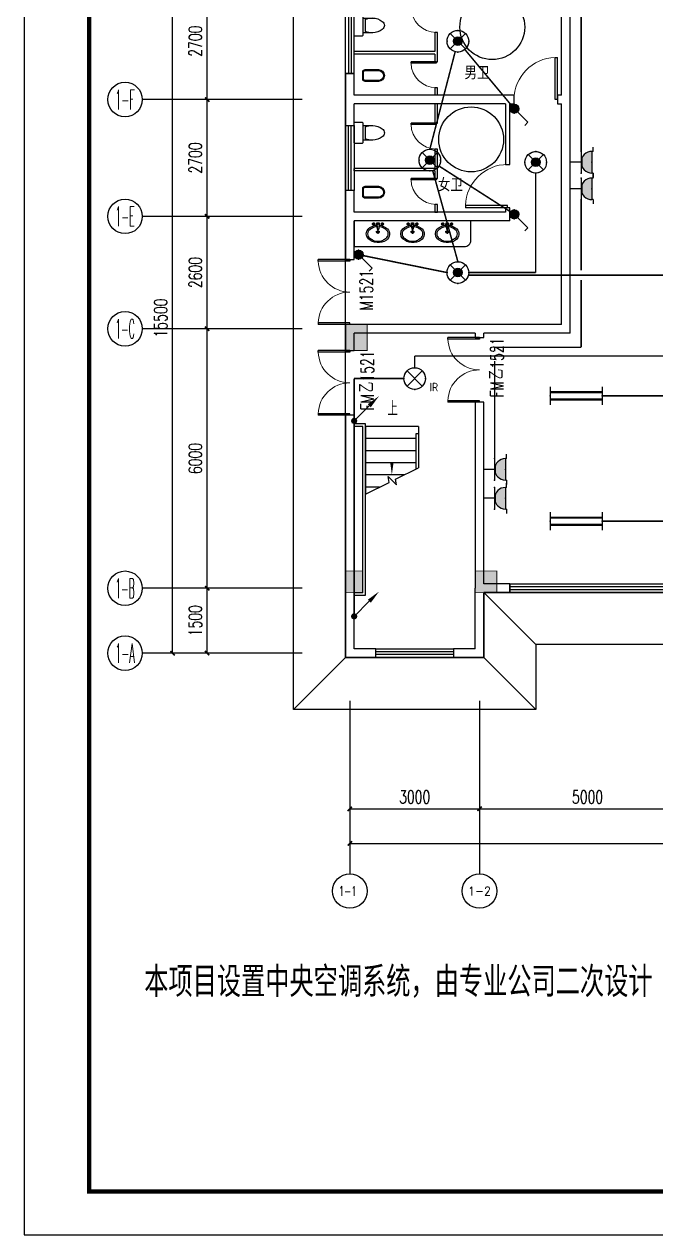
# Model space of a CAD drawing. Extents: x -6243262 to 3079315, y -2914302 to 172723.
# Drawn here: x -2053338 to -2038728, y -733350 to -705359 of the extents above; entities that cross this region are included whole.
import ezdxf
from ezdxf.enums import TextEntityAlignment as Align

# ---------------------------------------------------------------- set-up
doc = ezdxf.new("R2010")
doc.units = 0
doc.header["$LTSCALE"] = 1000
for name, color, linetype in [('0-柱网', 2, 'Continuous'), ('AXIS', 3, 'Continuous'), ('AXIS_TEXT', 7, 'Continuous'), ('DIM_SYMB', 3, 'Continuous'), ('DOOR_FIRE', 4, 'Continuous'), ('DOOR_FIRE_TEXT', 7, 'Continuous'), ('EQUIP-插座', 3, 'Continuous'), ('EQUIP-照明', 3, 'Continuous'), ('HANDRAIL', 3, 'Continuous'), ('LWIRE', 4, 'Continuous'), ('PUB_TEXT', 7, 'Continuous'), ('PUB_TITLE', 4, 'Continuous'), ('STAIR', 2, 'Continuous'), ('TEL_TEXT', 7, 'Continuous'), ('WALL', 9, 'Continuous'), ('WALL-PARAPET', 6, 'Continuous'), ('WINDOW', 4, 'Continuous'), ('WINDOW_TEXT', 7, 'Continuous'), ('WIRE-插座', 5, 'Continuous'), ('WIRE-照明', 1, 'Continuous'), ('洁具', 253, 'Continuous')]:
    doc.layers.add(name, color=color, linetype=linetype)
doc.styles.add('-宋体', font='', dxfattribs={"width": 0.8})
doc.styles.add('_TCH_AXIS', font='COMPLEX', dxfattribs={"bigfont": 'GBCBIG'})
doc.styles.add('_TCH_DIM', font='SIMPLEX', dxfattribs={"bigfont": 'GBCBIG'})
doc.styles.add('_TCH_DIM_T3', font='SIMPLEX', dxfattribs={"width": 0.705882, "bigfont": 'GBCBIG'})
doc.styles.add('_TCH_WINDOW', font='SIMPLEX', dxfattribs={"height": 3.5, "bigfont": 'GBCBIG'})
doc.styles.add('_TEL_ATTDEF', font='gbenor', dxfattribs={"bigfont": 'gbcbig'})
doc.styles.add('_TEL_DIM', font='SIMPLEX', dxfattribs={"width": 0.8, "height": 3.5, "bigfont": 'HZTXT'})
doc.styles.add('COMPLEX', font='COMPLEX')
doc.styles.get("Standard").update_dxf_attribs({"font": 'gbenor.shx', "bigfont": 'gbcbig.shx'})
doc.styles.get('-宋体').set_extended_font_data('SimSun')
doc.dimstyles.new('_TCH_ARCH&&100', dxfattribs={"dimtxt": 297.5, "dimasz": 100, "dimexe": 250, "dimexo": 300, "dimgap": 126.25, "dimtad": 1, "dimdec": 0, "dimzin": 0, "dimdsep": 46, "dimtxsty": '_TCH_DIM_T3', "dimblk": 'ARCHTICK', "dimcen": 0.09, "dimclrt": 7, "dimazin": 2, "dimtfac": 1, "dimtdec": 0, "dimtix": 1, "dimtmove": 2, "dimatfit": 3, "dimfxl": 0, "dimtolj": 1, "dimtzin": 0, "dimarcsym": 0})

# ---------------------------------------------------------------- blocks, each defined once
blk = doc.blocks.new('$plan$00003671')
at = {"layer": '洁具', "color": 0}
for p, q in [((-101, 10), (-101, -63)), ((-25, 0), (-32, -39)), ((-25, 0), (25, 0)), ((-25, 0), (-17, -148)), ((25, 0), (17, -148)), ((25, 0), (32, -39)), ((101, 10), (101, -63)), ((-64, -27), (-138, -27)), ((45, -209), (-45, -209)), ((-32, -39), (-17, -148)), ((-24, -20), (24, -20)), ((-17, -138), (17, -138)), ((-17, -148), (17, -148)), ((0, -164), (0, -254)), ((32, -39), (17, -148)), ((138, -27), (64, -27))]:
    blk.add_line(p, q, dxfattribs=at)
blk.add_lwpolyline([(25, 0), (32, -39), (30, -54, -0.144626), (222, -135, -0.454002), (196, -399, -0.337627), (-227, -368, -0.376635), (-227, -140, -0.17218), (-30, -54), (-32, -39), (-25, 0)], format="xyb", close=True, dxfattribs=at)
for centre, radius in [((-101, -27), 25.2), ((-101, -27), 15.1), ((0, -209), 30.2), ((0, -209), 20.2), ((101, -27), 25.2), ((101, -27), 15.1)]:
    blk.add_circle(centre, radius, dxfattribs=at)
for centre, radius, start, end in [((-102, -254), 138, 152.5904, 207.4096), ((-19, -374), 275, 118.8696, 138.2267), ((-16, -304), 218, 108.3074, 128.6169), ((0, -351), 268, 95.4714, 108.3074), ((-1, -27), 7.25, 80.5252, 279.4748), ((1, -27), 7.25, 260.5252, 99.4748), ((0, -351), 268, 71.6926, 84.5286), ((16, -304), 218, 51.3831, 71.6926), ((19, -374), 275, 41.7733, 61.1304), ((102, -254), 138, 332.5904, 27.4096), ((-19, -135), 275, 221.7733, 241.1304), ((-16, -205), 218, 231.3831, 251.6926), ((0, -158), 268, 251.6926, 288.3074), ((16, -205), 218, 288.3074, 308.6169), ((19, -135), 275, 298.8696, 318.2267)]:
    blk.add_arc(centre, radius, start, end, dxfattribs=at)
blk = doc.blocks.new('$plan$00002866')
at = {"layer": '洁具', "color": 0}
for points in [[(-366, 138), (-59, 138, -0.388189), (0, 88), (0, -88, -0.388189), (-59, -138), (-366, -138, -0.97895)], [(-58, -116), (-376, -116, -0.936623), (-366, 117), (-58, 117, -0.381636), (-21, 86), (-21, -86, -0.399536)]]:
    blk.add_lwpolyline(points, format="xyb", close=True, dxfattribs=at)
blk.add_lwpolyline([(-306, 117, 0, 0, 0.440649), (-316, 108, 0, 0, 0), (-316, -106, 0, 0, 0.411645), (-307, -115, 1.5, 1.5, 0)], format="xyseb", dxfattribs=at)
blk = doc.blocks.new('1#柱网')
at = {"layer": '0-柱网'}
for points in [[(494005, 85967), (494005, 85367), (494505, 85367), (494505, 85967)], [(494005, 80267), (494005, 79767), (494405, 79767), (494405, 80267)], [(497005, 80267), (497005, 79767), (497505, 79767), (497505, 80267)]]:
    blk.add_hatch(color=0, dxfattribs=at).paths.add_polyline_path(points)
at = {"layer": '0-柱网', "color": 0, "const_width": 20}
for points in [[(494005, 85967), (494005, 85367), (494505, 85367), (494505, 85967), (494005, 85967)], [(494005, 80267), (494005, 79767), (494405, 79767), (494405, 80267), (494005, 80267)], [(497005, 80267), (497005, 79767), (497505, 79767), (497505, 80267), (497005, 80267)]]:
    blk.add_lwpolyline(points, dxfattribs=at)
blk = doc.blocks.new('$plan$00002826')
at = {"layer": '洁具', "color": 0}
for p, q in [((-260, -140), (-260, 140)), ((-200, 170), (-200, -170))]:
    blk.add_line(p, q, dxfattribs=at)
blk.add_lwpolyline([(-650, 92, 0.537872), (-650, -92, 0.149947), (-430, -170), (-200, -170), (-200, -220, 0.414214), (-170, -250), (-30, -250, 0.414214), (0, -220), (0, 220, 0.414214), (-30, 250), (-170, 250, 0.414214), (-200, 220), (-200, 170), (-430, 170, 0.149947)], format="xyb", close=True, dxfattribs=at)
for centre, start, end in [((-413, -227), 67.4505, 91.4725), ((-413, 227), 268.6339, 292.5495)]:
    blk.add_arc(centre, 398, start, end, dxfattribs=at)
blk = doc.blocks.new('_AXISO')
at = {"color": 0}
blk.add_circle((0, 0), 0.5, dxfattribs=at)
at = {"layer": 'AXIS_TEXT', "color": 0, "style": 'COMPLEX', "width": 1.041667}
blk.add_attdef('A', text='', height=0.56, dxfattribs=at).set_placement((-0.25, -0.28), (0.25, -0.28), align=Align.FIT)
blk = doc.blocks.new('$WINLIB2D$00000001')
at = {"color": 0}
for points in [[(-0.5, 0.5), (-0.5, -0.5)], [(-0.5, 0.5), (0.5, 0.5)], [(0.5, -0.5), (0.5, 0.5)], [(0.5, 0.1667), (-0.5, 0.1667)], [(0.5, -0.1667), (-0.5, -0.1667)], [(-0.5, -0.5), (0.5, -0.5)]]:
    blk.add_lwpolyline(points, dxfattribs=at)
blk = doc.blocks.new('$DorLib2D$00000002')
at = {"color": 0}
for p, q in [((-0.5, 0), (-0.5, 0.4875)), ((-0.475, 0.4875), (-0.5, 0.4875)), ((-0.475, 0), (-0.475, 0.4875)), ((0.475, 0), (0.475, 0.4875)), ((0.475, 0.4875), (0.5, 0.4875)), ((0.5, 0), (0.5, 0.4875)), ((-0.5, 0), (-0.475, 0)), ((0.5, 0), (0.475, 0))]:
    blk.add_line(p, q, dxfattribs=at)
at = {"color": 0, "lineweight": 13}
for centre, start, end in [((-0.4875, 0), 0, 88.53072), ((0.4875, 0), 91.46928, 180)]:
    blk.add_arc(centre, 0.4875, start, end, dxfattribs=at)
blk = doc.blocks.new('$DorLib2D$00000001')
at = {"color": 0}
for p, q in [((0.45, 0.975), (0.5, 0.975)), ((0.45, 0), (0.45, 0.975)), ((0.5, 0), (0.5, 0.975)), ((0.5, 0), (0.45, 0))]:
    blk.add_line(p, q, dxfattribs=at)
at = {"color": 0, "lineweight": 13}
blk.add_arc((0.475, 0), 0.975, 91.4693, 180, dxfattribs=at)
blk = doc.blocks.new('_ArchTick')
at = {"color": 0, "linetype": 'ByBlock', "const_width": 0.4}
blk.add_lwpolyline([(-0.5, -0.5), (0.5, 0.5)], dxfattribs=at)
blk = doc.blocks.new('*D59')
at = {"layer": 'AXIS', "color": 0, "lineweight": -2, "transparency": 16777216}
for p, q in [((1297695, -788352), (1297695, -791602)), ((1337695, -788352), (1337695, -791602)), ((1297695, -791352), (1337695, -791352))]:
    blk.add_line(p, q, dxfattribs=at)
at = {"layer": 'Defpoints', "color": 0, "transparency": 16777216}
for p in [(1297695, -788052), (1337695, -788052), (1337695, -791352)]:
    blk.add_point(p, dxfattribs=at)
at = {"layer": 'AXIS', "color": 0, "lineweight": -2, "transparency": 16777216, "xscale": 100, "yscale": 100, "zscale": 100, "rotation": 180}
blk.add_blockref('_ArchTick', (1297695, -791352), dxfattribs=at)
at = {"layer": 'AXIS', "color": 0, "lineweight": -2, "transparency": 16777216, "xscale": 100, "yscale": 100, "zscale": 100}
blk.add_blockref('_ArchTick', (1337695, -791352), dxfattribs=at)
at = {"layer": 'AXIS', "color": 7, "transparency": 16777216, "insert": (1317695, -791077), "char_height": 297.5, "attachment_point": 5, "style": '_TCH_DIM_T3'}
blk.add_mtext('\\A1;40000', dxfattribs=at)
blk = doc.blocks.new('*D66')
at = {"layer": 'AXIS', "color": 0, "lineweight": -2, "transparency": 16777216}
for p, q in [((1300695, -788352), (1300695, -790802)), ((1305695, -788352), (1305695, -790802)), ((1300695, -790552), (1305695, -790552))]:
    blk.add_line(p, q, dxfattribs=at)
at = {"layer": 'Defpoints', "color": 0, "transparency": 16777216}
for p in [(1300695, -788052), (1305695, -788052), (1305695, -790552)]:
    blk.add_point(p, dxfattribs=at)
at = {"layer": 'AXIS', "color": 0, "lineweight": -2, "transparency": 16777216, "xscale": 100, "yscale": 100, "zscale": 100, "rotation": 180}
blk.add_blockref('_ArchTick', (1300695, -790552), dxfattribs=at)
at = {"layer": 'AXIS', "color": 0, "lineweight": -2, "transparency": 16777216, "xscale": 100, "yscale": 100, "zscale": 100}
blk.add_blockref('_ArchTick', (1305695, -790552), dxfattribs=at)
at = {"layer": 'AXIS', "color": 7, "transparency": 16777216, "insert": (1303195, -790277), "char_height": 297.5, "attachment_point": 5, "style": '_TCH_DIM_T3'}
blk.add_mtext('\\A1;5000', dxfattribs=at)
blk = doc.blocks.new('*D67')
at = {"layer": 'AXIS', "color": 0, "lineweight": -2, "transparency": 16777216}
for p, q in [((1297695, -788352), (1297695, -790802)), ((1300695, -788352), (1300695, -790802)), ((1297695, -790552), (1300695, -790552))]:
    blk.add_line(p, q, dxfattribs=at)
at = {"layer": 'Defpoints', "color": 0, "transparency": 16777216}
for p in [(1297695, -788052), (1300695, -788052), (1300695, -790552)]:
    blk.add_point(p, dxfattribs=at)
at = {"layer": 'AXIS', "color": 0, "lineweight": -2, "transparency": 16777216, "xscale": 100, "yscale": 100, "zscale": 100, "rotation": 180}
blk.add_blockref('_ArchTick', (1297695, -790552), dxfattribs=at)
at = {"layer": 'AXIS', "color": 0, "lineweight": -2, "transparency": 16777216, "xscale": 100, "yscale": 100, "zscale": 100}
blk.add_blockref('_ArchTick', (1300695, -790552), dxfattribs=at)
at = {"layer": 'AXIS', "color": 7, "transparency": 16777216, "insert": (1299195, -790277), "char_height": 297.5, "attachment_point": 5, "style": '_TCH_DIM_T3'}
blk.add_mtext('\\A1;3000', dxfattribs=at)
blk = doc.blocks.new('*D80')
at = {"layer": 'AXIS', "color": 0, "lineweight": -2, "transparency": 16777216}
for p, q in [((1296295, -771452), (1293345, -771452)), ((1293595, -786952), (1293595, -771452)), ((1296295, -786952), (1293345, -786952))]:
    blk.add_line(p, q, dxfattribs=at)
at = {"layer": 'Defpoints', "color": 0, "transparency": 16777216}
for p in [(1293595, -771452), (1296595, -771452), (1296595, -786952)]:
    blk.add_point(p, dxfattribs=at)
at = {"layer": 'AXIS', "color": 0, "lineweight": -2, "transparency": 16777216, "xscale": 100, "yscale": 100, "zscale": 100}
for p, rotation in [((1293595, -771452), 90), ((1293595, -786952), 270)]:
    blk.add_blockref('_ArchTick', p, dxfattribs=dict(at, rotation=rotation))
at = {"layer": 'AXIS', "color": 7, "transparency": 16777216, "insert": (1293320, -779202), "char_height": 297.5, "attachment_point": 5, "rotation": 90, "style": '_TCH_DIM_T3'}
blk.add_mtext('\\A1;15500', dxfattribs=at)
blk = doc.blocks.new('*D81')
at = {"layer": 'AXIS', "color": 0, "lineweight": -2, "transparency": 16777216}
for p, q in [((1296295, -785452), (1294145, -785452)), ((1294395, -786952), (1294395, -785452)), ((1296295, -786952), (1294145, -786952))]:
    blk.add_line(p, q, dxfattribs=at)
at = {"layer": 'Defpoints', "color": 0, "transparency": 16777216}
for p in [(1294395, -785452), (1296595, -785452), (1296595, -786952)]:
    blk.add_point(p, dxfattribs=at)
at = {"layer": 'AXIS', "color": 0, "lineweight": -2, "transparency": 16777216, "xscale": 100, "yscale": 100, "zscale": 100}
for p, rotation in [((1294395, -785452), 90), ((1294395, -786952), 270)]:
    blk.add_blockref('_ArchTick', p, dxfattribs=dict(at, rotation=rotation))
at = {"layer": 'AXIS', "color": 7, "transparency": 16777216, "insert": (1294120, -786202), "char_height": 297.5, "attachment_point": 5, "rotation": 90, "style": '_TCH_DIM_T3'}
blk.add_mtext('\\A1;1500', dxfattribs=at)
blk = doc.blocks.new('*D82')
at = {"layer": 'AXIS', "color": 0, "lineweight": -2, "transparency": 16777216}
for p, q in [((1296295, -779452), (1294145, -779452)), ((1294395, -785452), (1294395, -779452)), ((1296295, -785452), (1294145, -785452))]:
    blk.add_line(p, q, dxfattribs=at)
at = {"layer": 'Defpoints', "color": 0, "transparency": 16777216}
for p in [(1294395, -779452), (1296595, -779452), (1296595, -785452)]:
    blk.add_point(p, dxfattribs=at)
at = {"layer": 'AXIS', "color": 0, "lineweight": -2, "transparency": 16777216, "xscale": 100, "yscale": 100, "zscale": 100}
for p, rotation in [((1294395, -779452), 90), ((1294395, -785452), 270)]:
    blk.add_blockref('_ArchTick', p, dxfattribs=dict(at, rotation=rotation))
at = {"layer": 'AXIS', "color": 7, "transparency": 16777216, "insert": (1294120, -782452), "char_height": 297.5, "attachment_point": 5, "rotation": 90, "style": '_TCH_DIM_T3'}
blk.add_mtext('\\A1;6000', dxfattribs=at)
blk = doc.blocks.new('*D83')
at = {"layer": 'AXIS', "color": 0, "lineweight": -2, "transparency": 16777216}
for p, q in [((1296295, -776852), (1294145, -776852)), ((1294395, -779452), (1294395, -776852)), ((1296295, -779452), (1294145, -779452))]:
    blk.add_line(p, q, dxfattribs=at)
at = {"layer": 'Defpoints', "color": 0, "transparency": 16777216}
for p in [(1294395, -776852), (1296595, -776852), (1296595, -779452)]:
    blk.add_point(p, dxfattribs=at)
at = {"layer": 'AXIS', "color": 0, "lineweight": -2, "transparency": 16777216, "xscale": 100, "yscale": 100, "zscale": 100}
for p, rotation in [((1294395, -776852), 90), ((1294395, -779452), 270)]:
    blk.add_blockref('_ArchTick', p, dxfattribs=dict(at, rotation=rotation))
at = {"layer": 'AXIS', "color": 7, "transparency": 16777216, "insert": (1294120, -778152), "char_height": 297.5, "attachment_point": 5, "rotation": 90, "style": '_TCH_DIM_T3'}
blk.add_mtext('\\A1;2600', dxfattribs=at)
blk = doc.blocks.new('*D84')
at = {"layer": 'AXIS', "color": 0, "lineweight": -2, "transparency": 16777216}
for p, q in [((1296295, -774152), (1294145, -774152)), ((1294395, -776852), (1294395, -774152)), ((1296295, -776852), (1294145, -776852))]:
    blk.add_line(p, q, dxfattribs=at)
at = {"layer": 'Defpoints', "color": 0, "transparency": 16777216}
for p in [(1294395, -774152), (1296595, -774152), (1296595, -776852)]:
    blk.add_point(p, dxfattribs=at)
at = {"layer": 'AXIS', "color": 0, "lineweight": -2, "transparency": 16777216, "xscale": 100, "yscale": 100, "zscale": 100}
for p, rotation in [((1294395, -774152), 90), ((1294395, -776852), 270)]:
    blk.add_blockref('_ArchTick', p, dxfattribs=dict(at, rotation=rotation))
at = {"layer": 'AXIS', "color": 7, "transparency": 16777216, "insert": (1294120, -775502), "char_height": 297.5, "attachment_point": 5, "rotation": 90, "style": '_TCH_DIM_T3'}
blk.add_mtext('\\A1;2700', dxfattribs=at)
blk = doc.blocks.new('*D85')
at = {"layer": 'AXIS', "color": 0, "lineweight": -2, "transparency": 16777216}
for p, q in [((1296295, -771452), (1294145, -771452)), ((1294395, -774152), (1294395, -771452)), ((1296295, -774152), (1294145, -774152))]:
    blk.add_line(p, q, dxfattribs=at)
at = {"layer": 'Defpoints', "color": 0, "transparency": 16777216}
for p in [(1294395, -771452), (1296595, -771452), (1296595, -774152)]:
    blk.add_point(p, dxfattribs=at)
at = {"layer": 'AXIS', "color": 0, "lineweight": -2, "transparency": 16777216, "xscale": 100, "yscale": 100, "zscale": 100}
for p, rotation in [((1294395, -771452), 90), ((1294395, -774152), 270)]:
    blk.add_blockref('_ArchTick', p, dxfattribs=dict(at, rotation=rotation))
at = {"layer": 'AXIS', "color": 7, "transparency": 16777216, "insert": (1294120, -772802), "char_height": 297.5, "attachment_point": 5, "rotation": 90, "style": '_TCH_DIM_T3'}
blk.add_mtext('\\A1;2700', dxfattribs=at)
blk = doc.blocks.new('$equip$00001160')
for p, q in [((-1.2, 0.417), (-1.2, -0.417)), ((-1.2, 0.167), (1.2, 0.167)), ((1.2, 0.417), (1.2, -0.417)), ((-1.2, -0.167), (1.2, -0.167))]:
    blk.add_line(p, q)
at = {"const_width": 0.1}
for points in [[(-1.2, 0.167), (1.2, 0.167)], [(-1.2, -0.167), (1.2, -0.167)]]:
    blk.add_lwpolyline(points, dxfattribs=at)
at = {"layer": 'EQUIP-照明'}
for p in [(-1.2, 0), (0, 0.167), (1.2, 0), (0, -0.167)]:
    blk.add_point(p, dxfattribs=at)
at = {"layer": 'EQUIP-照明', "flags": 9}
blk.add_attdef('A', (0, 0), '', height=0.00002, dxfattribs=at)
blk = doc.blocks.new('$equip$00002828')
for p, q in [((0.354, 0.354), (-0.354, -0.354)), ((-0.354, 0.354), (0.354, -0.354))]:
    blk.add_line(p, q)
at = {"const_width": 0.04}
blk.add_lwpolyline([(0.5, 0, -1), (-0.5, 0, -1), (0.5, 0, 1)], format="xyb", dxfattribs=at)
for radius in [0.5, 0.2]:
    blk.add_circle((0, 0), radius)
for p in [(-0.5, 0), (0, 0.5), (0.5, 0), (0, -0.5)]:
    blk.add_point(p)
for points in [[(-0.173, 0.1), (0.173, 0.1), (-0.2, 0), (0.2, 0)], [(-0.173, -0.1), (0.173, -0.1), (-0.2, 0), (0.2, 0)], [(-0.1, 0.173), (0.1, 0.173), (-0.173, 0.1), (0.173, 0.1)], [(0, 0.2), (0, 0.2), (-0.1, 0.173), (0.1, 0.173)], [(-0.1, -0.173), (0.1, -0.173), (-0.173, -0.1), (0.173, -0.1)], [(0, -0.2), (0, -0.2), (-0.1, -0.173), (0.1, -0.173)]]:
    blk.add_solid(points)
at = {"color": 7, "style": '_TEL_DIM', "flags": 1}
for tag in ['A', 'REMARK']:
    blk.add_attdef(tag, text='', height=0.00002, dxfattribs=at).set_placement((0, 0), align=Align.MIDDLE_CENTER)
blk = doc.blocks.new('$equip$00001962')
for p, q in [((0.147, 0.356), (0.625, 0.833)), ((0.625, 0.833), (0.766, 0.692))]:
    blk.add_line(p, q)
blk.add_circle((0, 0.208), 0.208)
for p in [(-0.208, 0.208), (0, 0.417), (0, 0), (0.208, 0.208)]:
    blk.add_point(p)
for points in [[(-0.18, 0.313), (0.18, 0.313), (-0.208, 0.208), (0.208, 0.208)], [(-0.18, 0.104), (0.18, 0.104), (-0.208, 0.208), (0.208, 0.208)], [(-0.104, 0.389), (0.104, 0.389), (-0.18, 0.313), (0.18, 0.313)], [(-0.104, 0.028), (0.104, 0.028), (-0.18, 0.104), (0.18, 0.104)], [(0, 0.417), (0, 0.417), (-0.104, 0.389), (0.104, 0.389)], [(0, 0), (0, 0), (-0.104, 0.028), (0.104, 0.028)]]:
    blk.add_solid(points)
at = {"layer": 'TEL_TEXT', "style": '_TEL_DIM', "flags": 1}
blk.add_attdef('A', text='', height=0.00002, dxfattribs=at).set_placement((0, 0), align=Align.MIDDLE_CENTER)
blk = doc.blocks.new('$equip$00002530')
for p, q in [((-0.354, 0.354), (0.354, -0.354)), ((0.354, 0.354), (-0.354, -0.354))]:
    blk.add_line(p, q)
at = {"const_width": 0.04}
blk.add_lwpolyline([(0, 0.5, -1), (0, -0.5, -1), (0, 0.5, -2.479085)], format="xyb", dxfattribs=at)
blk.add_circle((0, 0), 0.5)
for p in [(-0.5, 0), (0, 0.5), (0.5, 0), (0, -0.5)]:
    blk.add_point(p)
at = {"color": 7, "style": '_TEL_DIM', "flags": 1}
blk.add_attdef('A', text='', height=0.00002, dxfattribs=at).set_placement((0, 0), align=Align.MIDDLE_CENTER)
at = {"color": 7, "style": '_TEL_DIM'}
blk.add_attdef('$TEXT$', text='', height=0.4, dxfattribs=at).set_placement((0.887, -0.396), align=Align.MIDDLE_CENTER)
blk = doc.blocks.new('$equip$00001240')
for p, q in [((-0.5, 1.05), (-0.7, 1.05)), ((-0.5, 1.05), (-0.5, 1)), ((-0.5, 1), (0.5, 1)), ((0.5, 1.05), (0.7, 1.05)), ((0.5, 1.05), (0.5, 1)), ((-0.5, 0.5), (0.5, 0.5)), ((0, 0.5), (0, 0))]:
    blk.add_line(p, q)
blk.add_arc((0, 1), 0.5, 180, 0)
for points in [[(0.433, 0.75), (-0.433, 0.75), (0.5, 1), (-0.5, 1)], [(0.25, 0.567), (-0.25, 0.567), (0.433, 0.75), (-0.433, 0.75)], [(0, 0.5), (0, 0.5), (0.25, 0.567), (-0.25, 0.567)]]:
    blk.add_solid(points)
at = {"layer": 'EQUIP-照明'}
for p in [(0, 1), (-0.5, 0.5), (0, 0), (0.5, 0.5)]:
    blk.add_point(p, dxfattribs=at)
at = {"layer": 'EQUIP-照明', "flags": 9}
blk.add_attdef('A', (0, 0), '', height=0.00002, dxfattribs=at)
blk = doc.blocks.new('$TelecSys$00000079')
for p, q in [((0.7, 0.7), (0, 0)), ((0.104, 0.104), (0.104, 0.104)), ((-0.104, -0.104), (-0.104, -0.104))]:
    blk.add_line(p, q)
at = {"const_width": 0.142}
blk.add_lwpolyline([(-0.071, 0, 1), (0.071, 0, 1)], format="xyb", close=True, dxfattribs=at)
blk.add_solid([(0.63, 0.77), (0.77, 0.63), (1.15, 1.15)])
at = {"width": 0.8, "flags": 9}
blk.add_attdef('A', (0, 0), '', height=0.00002, dxfattribs=at)
blk = doc.blocks.new('11')
at = {"color": 8}
for points in [[(1321945.1, -770152.2), (1338995.1, -770152.2), (1338995.1, -786752.2), (1322995.1, -786752.2), (1322995.1, -788252.2), (1317395.1, -788252.2), (1317395.1, -786752.2), (1301995.1, -786752.2), (1301995.1, -788252.2), (1296395.1, -788252.2), (1296395.1, -770152.2), (1313445.1, -770152.2)], [(1301995.1, -786752.2), (1300795.1, -785552.2)], [(1297595.1, -787052.2), (1296395.1, -788252.2)], [(1300795.1, -787052.2), (1301995.1, -788252.2)]]:
    blk.add_lwpolyline(points, dxfattribs=at)
blk.add_lwpolyline([(1297595.1, -771352.2), (1337795.1, -771352.2), (1337795.1, -785552.2), (1321795.1, -785552.2), (1321795.1, -787052.2), (1318595.1, -787052.2), (1318595.1, -785552.2), (1300795.1, -785552.2), (1300795.1, -787052.2), (1297595.1, -787052.2)], close=True, dxfattribs=at)
blk.add_lwpolyline([(1297795.1, -776952.2), (1297795.1, -777552.2), (1300345.1, -777552.2, 0.4142136), (1300495.1, -777402.2), (1300495.1, -776952.2)], format="xyb", dxfattribs=at)
for centre in [(1300989.7, -772476.4), (1300500.2, -775073.1)]:
    blk.add_circle(centre, 750, dxfattribs=at)
at = {"layer": 'AXIS', "color": 8}
for p, q in [((1296595.1, -774152.2), (1292895.1, -774152.2)), ((1296595.1, -776852.2), (1292895.1, -776852.2)), ((1296595.1, -779452.2), (1292895.1, -779452.2)), ((1296595.1, -785452.2), (1292895.1, -785452.2)), ((1296595.1, -786952.2), (1292895.1, -786952.2)), ((1297695.1, -788052.2), (1297695.1, -792052.2)), ((1300695.1, -788052.2), (1300695.1, -792052.2))]:
    blk.add_line(p, q, dxfattribs=at)
at = {"layer": 'DIM_SYMB', "color": 8}
blk.add_lwpolyline([(1298667.6, -781572.2, 0, 0, 0), (1298667.6, -782832.2, 0, 80, 0), (1298667.6, -782532.2, 0, 0, 0)], format="xyseb", dxfattribs=at)
at = {"layer": 'DOOR_FIRE', "color": 8}
blk.add_line((1297595.1, -781452.2), (1297595.1, -779952.2), dxfattribs=at)
at = {"layer": 'HANDRAIL', "color": 8}
for p, q in [((1298055.1, -781652.2), (1297795.1, -781652.2)), ((1297795.1, -781712.2), (1297795.1, -781652.2)), ((1297995.1, -781712.2), (1297795.1, -781712.2)), ((1297995.1, -785552.2), (1297995.1, -781712.2)), ((1298055.1, -785612.2), (1298055.1, -781652.2)), ((1297795.1, -785552.2), (1297995.1, -785552.2)), ((1297795.1, -785552.2), (1297795.1, -785612.2)), ((1297795.1, -785612.2), (1298055.1, -785612.2))]:
    blk.add_line(p, q, dxfattribs=at)
at = {"layer": 'STAIR', "color": 8}
for p, q in [((1298055.1, -781712.2), (1298055.1, -783275.3)), ((1299280.1, -781712.2), (1298055.1, -781712.2)), ((1299280.1, -781712.2), (1299280.1, -781882.2)), ((1299220.1, -781992.2), (1298055.1, -781992.2)), ((1299220.1, -781882.2), (1299220.1, -782698.8)), ((1299280.1, -781882.2), (1299220.1, -781882.2)), ((1299280.1, -781882.2), (1299280.1, -782669.1)), ((1299280.1, -781882.2), (1299280.1, -782669.1)), ((1299220.1, -782272.2), (1298055.1, -782272.2)), ((1299220.1, -782552.2), (1298055.1, -782552.2)), ((1298950.5, -782832.2), (1298055.1, -782832.2)), ((1298605, -783003.2), (1298578.5, -782870.8)), ((1298578.5, -782870.8), (1298773, -783056.5)), ((1298748.1, -782932.3), (1299280.1, -782669.1)), ((1298773, -783056.5), (1298748.1, -782932.3)), ((1298055.1, -783275.3), (1298605, -783003.2)), ((1298384.7, -783112.2), (1298055.1, -783112.2))]:
    blk.add_line(p, q, dxfattribs=at)
at = {"layer": 'WALL', "color": 8}
for p, q in [((1302595.1, -774052.2), (1302595.1, -771552.2)), ((1302795.1, -774152.2), (1302795.1, -771552.2)), ((1297795.1, -773552.2), (1297595.1, -773552.2)), ((1297595.1, -773552.2), (1297595.1, -774152.2)), ((1297795.1, -774052.2), (1297795.1, -773552.2)), ((1297595.1, -774152.2), (1297595.1, -774752.2)), ((1299695.1, -774052.2), (1297795.1, -774052.2)), ((1299695.1, -774252.2), (1297795.1, -774252.2)), ((1297795.1, -774752.2), (1297795.1, -774252.2)), ((1301295.1, -774052.2), (1299695.1, -774052.2)), ((1301295.1, -774252.2), (1299695.1, -774252.2)), ((1301495.1, -774052.2), (1301295.1, -774052.2)), ((1301295.1, -774252.2), (1301295.1, -775652.2)), ((1301395.1, -775652.2), (1301395.1, -774252.2)), ((1301395.1, -774252.2), (1301495.1, -774252.2)), ((1301495.1, -774252.2), (1301495.1, -774052.2)), ((1302595.1, -774052.2), (1302495.1, -774052.2)), ((1302495.1, -774052.2), (1302495.1, -774252.2)), ((1302495.1, -774252.2), (1302595.1, -774252.2)), ((1302595.1, -779352.2), (1302595.1, -774252.2)), ((1302795.1, -779552.2), (1302795.1, -774152.2)), ((1297595.1, -774752.2), (1297795.1, -774752.2)), ((1301295.1, -775652.2), (1301395.1, -775652.2)), ((1297795.1, -776252.2), (1297595.1, -776252.2)), ((1297595.1, -776252.2), (1297595.1, -776852.2)), ((1297795.1, -776752.2), (1297795.1, -776252.2)), ((1301295.1, -776752.2), (1297795.1, -776752.2)), ((1301395.1, -776652.2), (1301295.1, -776652.2)), ((1301295.1, -776652.2), (1301295.1, -776752.2)), ((1301395.1, -776952.2), (1301395.1, -776652.2)), ((1297595.1, -776852.2), (1297595.1, -777852.2)), ((1297795.1, -777852.2), (1297795.1, -776952.2)), ((1301395.1, -776952.2), (1297795.1, -776952.2)), ((1297595.1, -777852.2), (1297795.1, -777852.2)), ((1297795.1, -779352.2), (1297595.1, -779352.2)), ((1297595.1, -779352.2), (1297595.1, -779452.2)), ((1297595.1, -779452.2), (1297595.1, -779952.2)), ((1300695.1, -779352.2), (1297795.1, -779352.2)), ((1297795.1, -779952.2), (1297795.1, -779552.2)), ((1300595.1, -779552.2), (1297795.1, -779552.2)), ((1300595.1, -779552.2), (1300595.1, -779652.2)), ((1302595.1, -779352.2), (1300695.1, -779352.2)), ((1300795.1, -779652.2), (1300795.1, -779552.2)), ((1302795.1, -779552.2), (1300795.1, -779552.2)), ((1300595.1, -779652.2), (1300795.1, -779652.2)), ((1297595.1, -779952.2), (1297795.1, -779952.2)), ((1300795.1, -781152.2), (1300595.1, -781152.2)), ((1300595.1, -781152.2), (1300595.1, -785452.2)), ((1300795.1, -785352.2), (1300795.1, -781152.2)), ((1297795.1, -781452.2), (1297595.1, -781452.2)), ((1297595.1, -781452.2), (1297595.1, -787052.2)), ((1297795.1, -786852.2), (1297795.1, -781452.2)), ((1300595.1, -786852.2), (1300595.1, -785452.2)), ((1301395.1, -785352.2), (1300795.1, -785352.2)), ((1301395.1, -785552.2), (1301395.1, -785352.2)), ((1300795.1, -785552.2), (1301395.1, -785552.2)), ((1300795.1, -787052.2), (1300795.1, -785552.2)), ((1298295.1, -786852.2), (1297795.1, -786852.2)), ((1298295.1, -787052.2), (1298295.1, -786852.2)), ((1300595.1, -786852.2), (1300095.1, -786852.2)), ((1300095.1, -786852.2), (1300095.1, -787052.2)), ((1297595.1, -787052.2), (1298295.1, -787052.2)), ((1300095.1, -787052.2), (1300795.1, -787052.2))]:
    blk.add_line(p, q, dxfattribs=at)
at = {"layer": 'WALL-PARAPET', "color": 8}
for p, q in [((1299725.1, -772597.2), (1299665.1, -772597.2)), ((1299665.1, -772597.2), (1299665.1, -773042.2)), ((1299725.1, -773072.2), (1299725.1, -772597.2)), ((1299665.1, -773042.2), (1297795.1, -773042.2)), ((1297795.1, -773102.2), (1297795.1, -773042.2)), ((1299665.1, -773102.2), (1297795.1, -773102.2)), ((1299665.1, -773102.2), (1299665.1, -773277.2)), ((1299725.1, -773277.2), (1299725.1, -773072.2)), ((1299665.1, -773277.2), (1299725.1, -773277.2)), ((1299725.1, -773877.2), (1299665.1, -773877.2)), ((1299665.1, -773877.2), (1299665.1, -774052.2)), ((1299725.1, -774052.2), (1299725.1, -773877.2)), ((1299665.1, -774252.2), (1299665.1, -774697.2)), ((1299725.1, -774252.2), (1299665.1, -774252.2)), ((1299725.1, -774697.2), (1299725.1, -774252.2)), ((1299665.1, -774697.2), (1299725.1, -774697.2)), ((1299725.1, -775297.2), (1299665.1, -775297.2)), ((1299665.1, -775297.2), (1299665.1, -775742.2)), ((1299725.1, -775772.2), (1299725.1, -775297.2)), ((1299665.1, -775742.2), (1297795.1, -775742.2)), ((1297795.1, -775802.2), (1297795.1, -775742.2)), ((1299665.1, -775802.2), (1297795.1, -775802.2)), ((1299665.1, -775802.2), (1299665.1, -775977.2)), ((1299725.1, -775977.2), (1299725.1, -775772.2)), ((1299665.1, -775977.2), (1299725.1, -775977.2)), ((1299725.1, -776577.2), (1299665.1, -776577.2)), ((1299665.1, -776577.2), (1299665.1, -776752.2)), ((1299665.1, -776752.2), (1299725.1, -776752.2)), ((1299725.1, -776752.2), (1299725.1, -776577.2))]:
    blk.add_line(p, q, dxfattribs=at)
at = {"color": 8, "yscale": -1, "rotation": 180}
for p in [(1297795.1, -772435.9), (1297795.1, -774921.1)]:
    blk.add_blockref('$plan$00002826', p, dxfattribs=at)
at = {"color": 8}
for name, p, rotation in [('$plan$00002866', (1297992.8, -773595), 180), ('$plan$00002866', (1297992.8, -776295), 179.9999999999999), ('$plan$00003671', (1298345.1, -777003.1), 359.9999999999999), ('$plan$00003671', (1299145.1, -777003.1), 359.9999999999999), ('$plan$00003671', (1299945.1, -777003.1), 359.9999999999999)]:
    blk.add_blockref(name, p, dxfattribs=dict(at, rotation=rotation))
at = {"layer": '0-柱网', "color": 8}
blk.add_blockref('1#柱网', (803590.1, -865319.4), dxfattribs=at)
at = {"layer": 'AXIS', "color": 8}
ref = blk.add_blockref('_AXISO', (1292495.1, -774152.2), dxfattribs=dict(at, xscale=800, yscale=800, zscale=800))
ref.add_attrib('A', '1-F', dxfattribs={"layer": 'AXIS_TEXT', "color": 8, "height": 452.55, "style": '_TCH_AXIS', "width": 0.368421}).set_placement((1292268.8, -774378.5), (1292721.4, -774378.5), align=Align.FIT)
ref = blk.add_blockref('_AXISO', (1292495.1, -776852.2), dxfattribs=dict(at, xscale=800, yscale=800, zscale=800))
ref.add_attrib('A', '1-E', dxfattribs={"layer": 'AXIS_TEXT', "color": 8, "height": 452.55, "style": '_TCH_AXIS', "width": 0.368421}).set_placement((1292268.8, -777078.5), (1292721.4, -777078.5), align=Align.FIT)
ref = blk.add_blockref('_AXISO', (1292495.1, -779452.2), dxfattribs=dict(at, xscale=800, yscale=800, zscale=800))
ref.add_attrib('A', '1-C', dxfattribs={"layer": 'AXIS_TEXT', "color": 8, "height": 452.55, "style": '_TCH_AXIS', "width": 0.375}).set_placement((1292268.8, -779678.5), (1292721.4, -779678.5), align=Align.FIT)
ref = blk.add_blockref('_AXISO', (1292495.1, -785452.2), dxfattribs=dict(at, xscale=800, yscale=800, zscale=800))
ref.add_attrib('A', '1-B', dxfattribs={"layer": 'AXIS_TEXT', "color": 8, "height": 452.55, "style": '_TCH_AXIS', "width": 0.362069}).set_placement((1292268.8, -785678.5), (1292721.4, -785678.5), align=Align.FIT)
ref = blk.add_blockref('_AXISO', (1292495.1, -786952.2), dxfattribs=dict(at, xscale=800, yscale=800, zscale=800))
ref.add_attrib('A', '1-A', dxfattribs={"layer": 'AXIS_TEXT', "color": 8, "height": 452.55, "style": '_TCH_AXIS', "width": 0.355932}).set_placement((1292268.8, -787178.5), (1292721.4, -787178.5), align=Align.FIT)
ref = blk.add_blockref('_AXISO', (1297695.1, -792452.2), dxfattribs=dict(at, xscale=800, yscale=800, zscale=800))
ref.add_attrib('A', '1-1 ', dxfattribs={"layer": 'AXIS_TEXT', "height": 216.85, "style": '_TCH_AXIS', "width": 0.649351}).set_placement((1297437, -792560.6), (1297953.3, -792560.6), align=Align.FIT)
ref = blk.add_blockref('_AXISO', (1300695.1, -792452.2), dxfattribs=dict(at, xscale=800, yscale=800, zscale=800))
ref.add_attrib('A', '1-2', dxfattribs={"layer": 'AXIS_TEXT', "height": 199.75, "style": '_TCH_AXIS'}).set_placement((1300433.5, -792552.1), (1300956.7, -792552.1), align=Align.FIT)
at = {"layer": 'DOOR_FIRE', "color": 8, "xscale": 1500, "yscale": 1500, "zscale": 200, "rotation": 90}
for p in [(1300695.1, -780402.2), (1297695.1, -780702.2)]:
    blk.add_blockref('$DorLib2D$00000002', p, dxfattribs=at)
at = {"layer": 'WINDOW', "color": 8}
for name, p, xscale, yscale, zscale, rotation in [('$DorLib2D$00000001', (1299695.1, -772297.2), 600, 600, 600, 90), ('$WINLIB2D$00000001', (1297695.1, -772802.2), 1500, 200, 1500, 90), ('$DorLib2D$00000001', (1299695.1, -773577.2), 600, 600, 600, 90), ('$DorLib2D$00000001', (1301995.1, -774152.2), -1000, -1000, -1000, 180), ('$WINLIB2D$00000001', (1297695.1, -775502.2), -1500, 200, -1500, 90), ('$DorLib2D$00000001', (1299695.1, -774997.2), 600, 600, 600, 90), ('$DorLib2D$00000001', (1301345.1, -776152.2), -1000, 1000, -1000, 90), ('$DorLib2D$00000001', (1299695.1, -776277.2), 600, 600, 600, 90), ('$WINLIB2D$00000001', (1303195.1, -785452.2), -3600, -200, -3600, 180), ('$WINLIB2D$00000001', (1299195.1, -786952.2), -1800, 200, -1800, 180)]:
    blk.add_blockref(name, p, dxfattribs=dict(at, xscale=xscale, yscale=yscale, zscale=zscale, rotation=rotation))
ref = blk.add_blockref('$DorLib2D$00000002', (1297695.1, -778602.2), dxfattribs=dict(at, xscale=-1500, yscale=1500, zscale=-1500, rotation=90))
ref.add_attrib('A', 'M1521', (1298223.8, -779027.2), dxfattribs={"layer": 'WINDOW_TEXT', "color": 8, "height": 297.5, "rotation": 90, "style": '_TCH_WINDOW', "width": 0.705882})
at = {"layer": 'DIM_SYMB', "color": 7, "style": '_TCH_DIM'}
blk.add_text('上', height=337.6, dxfattribs=at).set_placement((1298563.4, -781467.2))
at = {"layer": 'DOOR_FIRE_TEXT', "color": 8, "style": '_TCH_WINDOW', "width": 0.705882}
for s, p in [('1521', (1301250, -780374.3)), ('1521', (1298250, -780674.3)), ('FM', (1301250, -781040.1)), ('FM', (1298250, -781340.1))]:
    blk.add_text(s, height=297.5, rotation=90, dxfattribs=at).set_placement(p)
at = {"layer": 'DOOR_FIRE_TEXT', "color": 8, "style": '_TCH_WINDOW'}
for p in [(1301250, -780620.1), (1298250, -780920.1)]:
    blk.add_text('乙', height=337.6, rotation=90, dxfattribs=at).set_placement(p)
at = {"layer": 'PUB_TEXT', "color": 8, "style": '-宋体', "width": 0.8}
for s, p in [('男卫', (1300348.9, -773654.7)), ('女卫', (1299733.9, -776248.3))]:
    blk.add_text(s, height=264.35, dxfattribs=at).set_placement(p)
at = {"layer": 'AXIS', "color": 8}
for p1, p2, distance, picture, middle in [((1296595.1, -786952.2), (1296595.1, -771452.2), 3000, '*D80', (1293320.1, -779202.2)), ((1296595.1, -774152.2), (1296595.1, -771452.2), 2200, '*D85', (1294120.1, -772802.2)), ((1296595.1, -776852.2), (1296595.1, -774152.2), 2200, '*D84', (1294120.1, -775502.2)), ((1296595.1, -779452.2), (1296595.1, -776852.2), 2200, '*D83', (1294120.1, -778152.2)), ((1296595.1, -785452.2), (1296595.1, -779452.2), 2200, '*D82', (1294120.1, -782452.2)), ((1296595.1, -786952.2), (1296595.1, -785452.2), 2200, '*D81', (1294120.1, -786202.2)), ((1297695.1, -788052.2), (1337695.1, -788052.2), -3300, '*D59', (1317695.1, -791077.2)), ((1297695.1, -788052.2), (1300695.1, -788052.2), -2500, '*D67', (1299195.1, -790277.2)), ((1300695.1, -788052.2), (1305695.1, -788052.2), -2500, '*D66', (1303195.1, -790277.2))]:
    dim = blk.add_aligned_dim(p1=p1, p2=p2, distance=distance, dimstyle='_TCH_ARCH&&100', dxfattribs=at)
    dim.commit()
    dim.dimension.update_dxf_attribs({"geometry": picture, "text_midpoint": middle})

msp = doc.modelspace()

# ---------------------------------------------------------------- linework, layer by layer
at = {"layer": 'PUB_TITLE'}
msp.add_lwpolyline([(-2053338.4, -733350.5), (-1993938.4, -733350.5), (-1993938.4, -691350.5), (-2053338.4, -691350.5)], close=True, dxfattribs=at)
at = {"layer": 'PUB_TITLE', "const_width": 100}
msp.add_lwpolyline([(-2051838.4, -732350.5), (-1994938.4, -732350.5), (-1994938.4, -692350.5), (-2051838.4, -692350.5)], close=True, dxfattribs=at)
at = {"layer": 'WIRE-插座', "linetype": 'Continuous', "const_width": 35}
for points in [[(-2040455.9, -708300.4), (-2040455.9, -704950.2)], [(-2040455.9, -711048), (-2040455.9, -709414.8)], [(-2040455.9, -712831.5), (-2040455.9, -711273)], [(-2042455.9, -712831.5), (-2040455.9, -712831.5)], [(-2042455.9, -712919.2), (-2042455.9, -712831.5)], [(-2042455.9, -715401.4), (-2042455.9, -713144.2)]]:
    msp.add_lwpolyline(points, dxfattribs=at)
at = {"layer": 'WIRE-照明', "linetype": 'Continuous', "const_width": 35}
for points in [[(-2043145.7, -705943.5), (-2042068.5, -707233.9)], [(-2043955.9, -708251.6), (-2043368.8, -705993.5)], [(-2043889.3, -708742.5), (-2043305.9, -710851.6)], [(-2043745.3, -708636.3), (-2042089.5, -709695.4)], [(-2041505.9, -711101.6), (-2041505.9, -708801.6)], [(-2045499.6, -710708.3), (-2043555.9, -711101.6)], [(-2043062.9, -711160.5), (-2032354.9, -711160.5)], [(-2043055.9, -711101.6), (-2041505.9, -711101.6)], [(-2044305.9, -713301.6), (-2044305.9, -713031.7)], [(-2044305.9, -713031.7), (-2030700.1, -713031.7)], [(-2045705.9, -713551.6), (-2044555.9, -713551.6)], [(-2045705.9, -719051.6), (-2045705.9, -713551.6)], [(-2039972.6, -713951.6), (-2036905.9, -713951.6)], [(-2039972.6, -716851.6), (-2036905.9, -716851.6)]]:
    msp.add_lwpolyline(points, dxfattribs=at)

# ---------------------------------------------------------------- block references
msp.add_blockref('11', (-3343501, 67050.6))
at = {"layer": 'EQUIP-插座', "xscale": 500, "yscale": 500, "zscale": 500, "rotation": 270}
for p in [(-2040705.9, -708550.4), (-2040705.9, -709164.8), (-2042705.9, -715651.4), (-2042705.9, -716320.7)]:
    msp.add_blockref('$equip$00001240', p, dxfattribs=at)
at = {"layer": 'EQUIP-照明', "xscale": 500, "yscale": 500, "zscale": 500}
for name, p in [('$equip$00002828', (-2043305.9, -705751.6)), ('$equip$00002828', (-2043955.9, -708501.6)), ('$equip$00002828', (-2041505.9, -708551.6)), ('$equip$00002828', (-2043305.9, -711101.6)), ('$equip$00001160', (-2040572.6, -713951.6)), ('$equip$00001160', (-2040572.6, -716851.6))]:
    msp.add_blockref(name, p, dxfattribs=at)
at = {"layer": 'EQUIP-照明', "xscale": 500, "yscale": 500, "zscale": 500, "rotation": 270}
for p in [(-2042105.9, -707313.9), (-2042105.9, -709751.6), (-2045705.9, -710687.6)]:
    msp.add_blockref('$equip$00001962', p, dxfattribs=at)
at = {"layer": 'EQUIP-照明'}
ref = msp.add_blockref('$equip$00002530', (-2044305.9, -713551.6), dxfattribs=dict(at, xscale=500, yscale=500, zscale=500))
ref.add_attrib('$TEXT$', 'IR', dxfattribs={"layer": '0', "color": 7, "height": 200, "style": '_TEL_ATTDEF'}).set_placement((-2043862.3, -713749.5), align=Align.MIDDLE_CENTER)
at = {"layer": 'LWIRE', "xscale": 500, "yscale": 500, "zscale": 500}
for p in [(-2045705.9, -714530.8), (-2045705.9, -719051.6)]:
    msp.add_blockref('$TelecSys$00000079', p, dxfattribs=at)

# ---------------------------------------------------------------- texts
at = {"layer": 'TEL_TEXT', "style": '_TEL_DIM', "width": 0.8}
msp.add_text('本项目设置中央空调系统，由专业公司二次设计', height=700, dxfattribs=at).set_placement((-2050562.7, -727851.3))

doc.saveas('drawing.dxf')
